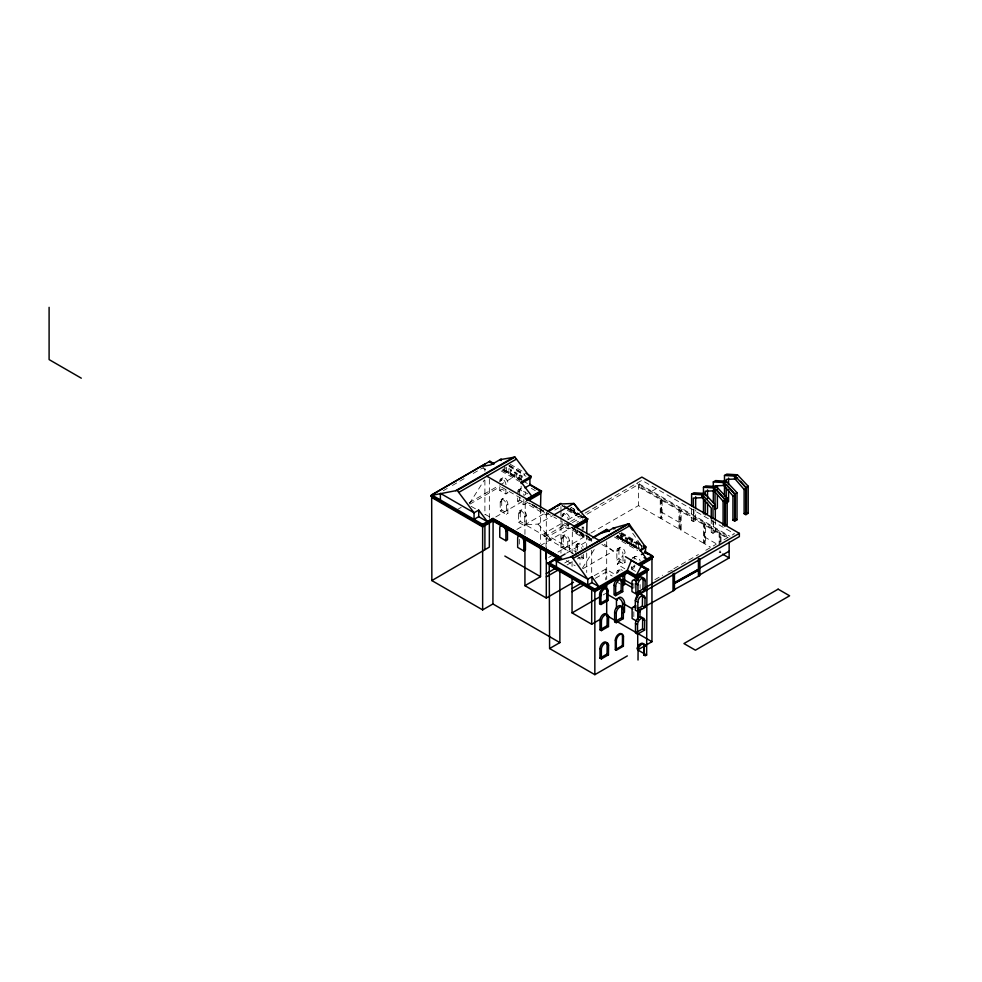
<?xml version="1.0" encoding="UTF-8"?>
<svg xmlns="http://www.w3.org/2000/svg" width="982" height="982" viewBox="0 0 982 982"><rect width="100%" height="100%" fill="white"/><g stroke="black" fill="none" stroke-linecap="round" stroke-linejoin="round"><path stroke-width="0.74" stroke-dasharray="4.91 3.68" d="M524.928 534.38L525.272 501.36M572.052 553.934L572.396 528.562L591.692 539.707M469.396 503.631L484.408 479.928M582.412 568.21L595.841 546.999M624.81 568.799L617.248 564.208L623.005 555.198M443.312 490.693L447.215 488.435M452.42 485.439L466.708 477.191M473.214 473.434L483.61 467.432M520.043 479.253L519.22 479.719L519.22 475.337L520.043 474.858L520.043 479.253L504.552 470.304L503.729 470.771L503.729 466.548M508.283 469.224L509.142 468.721L511.401 470.034L511.401 474.257L510.542 474.748L510.542 470.525L508.283 469.224L508.283 473.447L509.142 472.956L509.142 468.721M510.542 470.525L511.401 470.034M500.648 479.069L502.809 477.817M501.9 479.805L499.752 481.057A4.345 2.504 60 0 1 502.821 479.277A4.345 2.504 60 0 1 505.902 484.605L508.05 483.365A4.345 2.504 60 0 0 504.981 478.038A4.345 2.504 60 0 0 501.9 479.805L499.752 481.72M514.163 472.526L514.949 472.072L517.035 473.287L517.035 477.51L516.25 477.964L516.25 473.741L514.163 472.526L514.163 476.761M516.25 473.741L517.035 473.287M457.219 509.633L461.196 507.338M469.138 502.747L498.267 485.93M499.593 485.169L514.949 476.307L514.949 472.072M469.924 504.11L500.427 486.495M519.22 475.337L521.282 476.528L522.105 476.049L522.105 478.971M499.752 490.399L501.9 489.159L508.05 492.706L505.902 493.946L499.752 490.399L499.752 486.065M501.115 499.543L502.612 498.684M518.57 489.908L520.583 488.741M500.206 501.544L501.716 500.673A4.345 2.504 60 0 1 504.785 498.893A4.345 2.504 60 0 1 507.866 504.22L507.866 513.574L506.356 514.433L500.206 510.885L500.206 501.544A4.345 2.504 60 0 1 503.287 499.764A4.345 2.504 60 0 1 506.356 505.092L506.356 514.433M517.674 491.896L519.687 490.742A4.345 2.504 60 0 1 522.755 488.962M500.206 502.207L501.716 501.336M517.674 492.571L519.687 491.405M506.356 505.092L507.866 504.22M523.811 495.456L525.836 494.29A4.345 2.504 60 0 0 523.553 489.539M500.206 510.885L501.716 510.014L507.866 513.574M517.674 501.25L519.687 500.083L525.836 503.631L523.811 504.797L517.674 501.25L517.674 495.468M495.75 516.937L523.602 500.869M519.515 510.996L521.16 510.051M518.619 512.985L520.251 512.039A4.345 2.504 60 0 1 523.332 510.259A4.345 2.504 60 0 1 526.401 515.587L526.401 524.94L524.769 525.886L518.619 522.338L518.619 512.985A4.345 2.504 60 0 1 521.688 511.217A4.345 2.504 60 0 1 524.769 516.532L524.769 525.886M518.619 513.66L520.251 512.714M524.769 516.532L526.401 515.587M518.619 522.338L520.251 521.381L526.401 524.94M516.851 529.433L546.299 512.432M548.742 513.623L546.299 515.034L524.928 502.686M554.855 510.088L558.513 507.976M538.075 524.093L550.951 539.486L525.198 524.621L538.075 524.093L552.645 515.673M562.932 514.077L564.368 513.255M574.679 512.8L574.679 509.449L570.542 507.62L570.542 510.971L571.806 510.235M563.472 515.243L562.035 516.741L563.472 515.243A4.345 2.504 60 0 1 566.54 513.463A4.345 2.504 60 0 1 569.621 518.791M570.542 510.971L574.2 513.083L575.464 512.346M573.451 553.664L544.151 536.749L544.151 533.496L562.637 522.817M567.927 519.773L579.81 512.911M562.035 525.419L563.472 524.584L569.621 528.132L568.185 528.967L562.035 525.419L562.035 521.074M544.151 536.749L569.253 522.264M570.567 521.503L583.774 513.881M585.1 513.107L641.872 480.333L734.401 533.754L732.179 535.043M571.131 523.345L546.029 537.841L546.029 546.9M572.445 522.584L585.653 514.961M586.978 514.2L639.307 483.979L729.957 536.319M576.974 522.228L578.447 521.381M727.343 537.277L639.307 486.446L638.496 486.925L726.533 537.743M540.223 545.685L572.052 527.309L590.452 538.05M562.514 536.037L564.122 535.116M561.618 538.026L563.226 537.105A4.345 2.504 60 0 1 566.295 535.325A4.345 2.504 60 0 1 569.364 540.652L569.364 549.994L567.768 550.927L561.618 547.379L561.618 538.026A4.345 2.504 60 0 1 564.687 536.258A4.345 2.504 60 0 1 567.768 541.573L567.768 550.927M561.618 538.701L563.226 537.768M582.216 531.765L582.216 527.764L583.689 526.917A4.345 2.504 60 0 0 583.283 524.904M576.078 530.673L576.078 533.557L577.539 532.71L583.689 536.258L583.689 530.918M651.852 491.221L656.283 488.655M567.768 541.573L569.364 540.652M561.618 547.379L563.226 546.446L569.364 549.994M576.078 533.557L582.216 537.105L583.689 536.258M548.68 557.445L551.319 555.922M557.923 552.105L589.617 533.803M590.943 533.042L638.496 505.595L660.248 518.152L662.114 517.968L662.114 499.298L661.34 498.844L660.248 499.482L660.248 518.152M576.815 544.323L578.312 543.451M575.906 554.216L575.906 546.311L577.416 545.44A4.345 2.504 60 0 1 579.687 543.328A4.345 2.504 60 0 1 583.148 546.986M575.906 546.986L577.416 546.115M566.491 553.197L591.692 538.639M662.114 499.298L661.021 499.924L661.021 518.594L678.955 528.954L681.164 529.2L681.164 510.53L680.268 511.045L680.268 529.715L703.431 543.083L705.579 542.788L705.579 524.118L703.431 524.413L703.431 543.083M572.052 529.899L591.692 541.242L594.196 539.793M564.76 562.968L569.842 560.035M567.031 564.92L572.211 561.925M577.391 558.93L579.981 557.445L579.981 564.994M620.538 535.386L621.594 534.773L621.594 538.59L620.538 539.204L620.538 535.386L622.576 536.565L623.644 535.951L623.644 539.769L622.576 540.382L620.538 539.204M638.398 549.355L638.398 545.01L639.319 544.47L639.319 548.815L617.334 536.135L616.279 536.737L618.255 537.878L619.311 537.264L619.311 533.582M575.906 555.665L582.056 559.212L583.566 558.341L583.566 554.339M625.313 538.026L626.27 537.473L626.27 541.291L625.313 541.843L625.313 538.026L627.351 539.204L628.308 538.652L628.308 542.469L627.351 543.021L627.351 539.204M661.021 518.594L662.114 517.968M629.413 539.965L630.223 539.486L632.408 540.751L632.408 544.838L631.598 545.305L631.598 541.229L629.413 539.965L629.413 544.04L630.223 543.574L630.223 539.486M582.952 568.688L613.455 551.074L604.347 544.2M617.752 548.68L619.838 547.477M631.598 541.229L632.408 540.751M623.005 563.57L616.856 560.022L616.856 550.669L618.942 549.466A4.345 2.504 60 0 1 622.011 547.686A4.345 2.504 60 0 1 625.092 553.013L623.005 554.216L623.005 563.57L625.092 562.367L625.092 559.691L617.248 564.208M616.856 551.344L618.942 550.141M633.795 542.481L634.716 541.954L636.974 543.255L636.974 547.465L636.041 547.993L636.041 543.783L633.795 542.481L633.795 546.692L634.716 546.164L634.716 541.954M636.041 543.783L636.974 543.255M679.851 521.688L678.955 522.191L661.021 511.843M616.856 560.022L618.942 558.819L625.092 562.367M641.639 550.165L641.639 545.82L640.718 546.348L638.398 545.01M594.319 575.636L605.734 569.044L614.707 574.237M691.61 508.86L691.61 520.644L693.93 519.306L695.673 520.313L695.673 510.002M691.61 520.644L693.353 521.651L695.673 520.313M595.374 578.288L605.734 572.31L612.179 576.029M680.268 529.715L681.164 529.2M632.69 557.899L635.047 556.536M617.678 570.616L619.384 569.634M618.488 571.622L616.782 573.279L618.488 571.622A4.345 2.504 60 0 1 622.355 570.432M705.579 524.118L704.241 524.879L704.241 543.562L710.452 547.134M631.23 568.075L635.121 565.828M631.794 566.344L631.794 569.229L634.151 567.866L636.606 569.29M711.25 518.705L711.25 532.318L713.57 530.98L715.313 531.986L715.313 521.442M603.144 594.945L605.734 593.447M711.25 532.318L712.993 533.324L715.313 531.986M704.241 543.562L705.579 542.788M654.884 579.662L662.678 575.157M667.883 572.162L673.664 569.499M673.873 568.701L698.423 554.535M705.776 550.288L716.16 544.286M723.955 539.793L729.147 536.798L636.618 483.377M719.131 552.154L720.984 552.068L719.99 552.645L719.99 547.244M501.716 487.232L522.35 499.028M532.477 504.809L543.783 511.266M546.299 512.714L556.61 518.594M564.331 523.013L589.077 537.142M601.929 544.494L613.455 551.074M471.164 506.344L476.282 509.265M485.243 514.384L492.915 518.766M566.27 560.673L575.219 565.792M704.241 536.798L716.651 543.954M510.247 464.277L523.271 471.802M508.946 465.051L524.572 474.073M509.032 465.628L524.597 474.613M509.081 466.475L526.021 476.245M621.471 532.6L639.871 543.23M520.043 474.858L522.105 476.049M621.201 533.41L640.583 544.605M620.833 533.631L641.492 545.562M639.319 544.47L641.639 545.82M619.728 533.607L642.068 546.508L639.515 542.886M574.679 509.449L571.021 507.338L571.021 510.689M503.115 468.88L521.675 479.597M525.149 482.187L527.322 483.451M503.115 469.592L521.675 480.308M617.15 535.436L639.38 548.263M502.821 469.691L519.969 479.597M569.879 508.541L578.815 513.684M502.821 470.243L519.969 480.149M617.15 536.147L639.38 548.975M502.686 470.292L519.809 480.173M563.975 505.718L580.141 515.047L566.062 507.043M617.101 536.393L637.919 548.41M566.221 507.412L583.308 517.281M561.888 505.423L564.908 507.203M565.804 507.682L583.308 517.833M562.269 505.791L564.871 507.301M566.172 508.05L583.136 517.845M501.164 470.943L519.539 481.548M531.36 488.373L535.288 490.644M614.45 537.056L637.723 550.497M567.4 510.284L582.854 519.208M527.788 493.848L521.147 490.018L521.147 486.151M482.997 468.267L485.648 469.801M532.318 504.478L543.758 511.082M529.384 503.066L543.697 511.327M590.428 538.308L572.604 528.562M525.48 501.36L546.299 513.5M631.794 569.229L635.477 571.364M544.151 533.496L576.004 551.884M581.098 556.917L583.566 558.341M616.782 581.958L620.464 584.094M632.715 533.251L638.668 541.683M720.984 542.015L720.984 533.398L719.99 533.975L719.99 544.396M720.125 541.524L720.125 532.907L719.131 533.471L719.131 545.391M713.57 521.908L713.57 530.98M712.993 519.773L712.993 533.324M704.757 523.639L704.757 542.31M693.93 508.995L693.93 519.306M693.353 509.867L693.353 521.651M679.851 528.439L679.851 509.768L678.955 510.284L678.955 528.954M661.34 498.844L661.34 517.514M640.117 584.621L640.117 588.623M639.307 483.979L639.307 486.446M638.496 484.457L638.496 505.595M634.151 559.2L634.151 558.525A4.345 2.504 60 0 1 636.827 556.548A4.345 2.504 60 0 1 640.19 561.09M634.151 564.981L634.151 567.866M633.967 583.185L633.967 590.415M633.82 611.7L633.82 617.482M622.576 536.565L622.576 540.382M618.942 549.466L618.942 558.819M618.255 535.423L618.255 537.878M606.692 541.634L606.692 579.355M605.734 569.044L605.734 579.859M591.692 539.044L591.692 541.242M591.692 550.288L591.692 575.943M586.708 534.957L586.708 546.974M586.708 552.989L586.708 572.518M583.689 526.917L583.689 529.58M582.216 533.103L582.216 537.105M582.056 555.198L582.056 559.212M577.539 529.826L577.539 532.71M577.416 545.44L577.416 553.345M574.2 509.719L574.2 513.083M572.052 561.446L572.052 568.959M568.185 523.627L568.185 528.967M563.226 537.105L563.226 546.446M560.955 506.565L560.955 509.572M560.955 511.07L560.955 515.587M560.955 517.084L560.955 553.148M546.299 512.825L546.299 548.079M540.542 508.762L540.542 543.476M523.811 499.457L523.811 504.797M521.282 476.528L521.282 479.449M520.251 512.039L520.251 521.381M519.687 490.742L519.687 495.75M519.687 497.187L519.687 500.083M519.306 539.216L519.306 546.446M506.467 467.187L506.467 471.409L505.656 471.888L505.656 467.653M505.902 489.944L505.902 493.946M504.552 466.082L504.552 470.304M501.716 500.673L501.716 510.014M489.343 479.204L489.343 518.435M484.899 468.193L484.899 471.213M484.899 480.259L484.899 514.961M616.782 572.616A4.345 2.504 60 0 1 621.385 572.199M616.856 550.669A4.345 2.504 60 0 1 619.924 548.889A4.345 2.504 60 0 1 623.005 554.216M632.199 558.353A4.345 2.504 60 0 1 635.268 558.377A4.345 2.504 60 0 1 637.834 562.453M517.772 491.037A4.345 2.504 60 0 1 520.742 490.128A4.345 2.504 60 0 1 523.713 494.474M582.117 526.782A4.345 2.504 60 0 1 582.216 527.764M562.035 516.066A4.345 2.504 60 0 1 565.104 514.298A4.345 2.504 60 0 1 568.185 519.613M575.906 546.311A4.345 2.504 60 0 1 578.582 544.335A4.345 2.504 60 0 1 581.958 548.889M637.919 548.95L615.8 536.184L637.846 549.036"/><path stroke-width="1.47" d="M599.621 603.758L606.692 599.671L606.802 590.145A5.07 2.934 -60 0 0 603.206 588.071A5.07 2.934 -60 0 0 599.621 594.282L599.621 603.758L600.959 604.519L608.03 600.444L608.128 590.918A5.07 2.934 -60 0 0 604.544 588.844A5.07 2.934 -60 0 0 600.959 595.055L600.959 604.519M599.99 629.781L607.06 625.706L607.158 616.18A5.07 2.934 -60 0 0 603.574 614.106A5.07 2.934 -60 0 0 599.99 620.317L599.99 629.781L601.414 630.616L608.484 626.528L608.595 617.003A5.07 2.934 -60 0 0 605.01 614.941A5.07 2.934 -60 0 0 601.414 621.152L601.414 630.616M599.965 658.1L607.036 654.024L607.146 644.499A5.07 2.934 -60 0 0 603.549 642.424A5.07 2.934 -60 0 0 599.965 648.636L599.965 658.1L601.365 658.91L608.435 654.822L608.545 645.309A5.07 2.934 -60 0 0 604.949 643.235A5.07 2.934 -60 0 0 601.365 649.446L601.365 658.91M615.235 594.085L621.127 590.685L621.238 581.16A5.07 2.934 -60 0 0 617.641 579.085A5.07 2.934 -60 0 0 614.057 585.297L614.057 594.761L615.665 595.693L622.735 591.606L622.833 582.081A5.07 2.934 -60 0 0 619.249 580.018A5.07 2.934 -60 0 0 615.665 586.229L615.665 595.693M614.634 621.766L621.704 617.69L621.802 608.165A5.07 2.934 -60 0 0 618.218 606.09A5.07 2.934 -60 0 0 614.634 612.302L614.634 621.766L616.242 622.698L623.312 618.611L623.41 609.086A5.07 2.934 -60 0 0 619.826 607.011A5.07 2.934 -60 0 0 616.242 613.222L616.242 622.698M615.321 649.679L622.392 645.604L622.49 636.078A5.07 2.934 -60 0 0 618.905 634.004A5.07 2.934 -60 0 0 615.321 640.215L615.321 649.679L616.303 650.256L623.374 646.181L623.484 636.655A5.07 2.934 -60 0 0 619.888 634.581A5.07 2.934 -60 0 0 616.303 640.792L616.303 650.256M637.686 608.754L642.4 606.029L642.498 596.504A5.07 2.934 -60 0 0 638.914 594.429A5.07 2.934 -60 0 0 635.329 600.64L635.329 610.104L637.858 611.565L644.928 607.49L645.027 597.964A5.07 2.934 -60 0 0 641.442 595.89A5.07 2.934 -60 0 0 637.858 602.101L637.858 611.565M636.667 632.298L642.559 628.897L642.658 619.372A5.07 2.934 -60 0 0 639.073 617.297A5.07 2.934 -60 0 0 635.489 623.509L635.489 632.973L637.539 634.163L644.609 630.076L644.708 620.55A5.07 2.934 -60 0 0 641.123 618.476A5.07 2.934 -60 0 0 637.539 624.687L637.539 634.163M635.894 593.067L642.964 588.991L643.075 579.466A5.07 2.934 -60 0 0 639.478 577.391A5.07 2.934 -60 0 0 635.894 583.603L635.894 593.067L637.944 594.257L645.014 590.17L645.125 580.644A5.07 2.934 -60 0 0 641.528 578.57A5.07 2.934 -60 0 0 637.944 584.781L637.944 594.257M645.088 655.866L646.635 655.055L646.978 570.775L636.238 576.974L627.326 571.831L594.846 590.587L549.245 564.257L549.589 648.537L594.846 674.671L627.326 655.915M638.079 649.998L638.018 660.039M640.313 565.423L651.95 558.709L652.122 557.273M651.95 558.709L652.907 556.671L645.37 552.314L641.43 554.597M559.863 571.684L559.863 642.609L492.915 603.955L493.099 518.471L487.465 521.724L478.713 516.667L474.06 519.355L474.06 512.788L457.219 490.411L430.889 495.529L482.641 526.082L492.915 520.067M540.542 507.252L540.886 492.35M586.708 533.459L587.052 520.104L574.838 527.162M431.847 494.977L484.899 464.093M492.915 603.955L482.641 609.896L431.847 580.571L489.343 547.109L489.343 522.964M645.37 547.796L640.117 550.841L640.117 549.871L645.751 546.618L645.37 552.314M493.836 463.529L489.858 461.233L431.626 494.854L482.641 524.302L492.915 518.373L559.863 557.015L557.948 557.015L547.674 563.545L594.846 590.857L627.326 572.101M489.613 462.08L493.836 464.24M430.889 496.131L482.641 525.8L492.915 519.871L558.218 557.567M455.709 490.681L513.439 457.354M457.219 490.411L514.949 457.084L529.924 476.982M458.729 492.424L516.458 459.097M521.147 482.052L531.09 476.307L531.09 477.841L521.147 483.574L521.147 482.052L531.765 496.156M487.465 521.724L478.713 510.1L474.06 512.788L440.378 493.332L440.378 499.899M524.904 487.845L529.924 484.948L540.542 491.086L526.07 499.445M527.26 499.347L541.573 491.086L527.26 500.059M492.915 519.429L482.641 525.407L430.889 495.529M526.782 500.059L541.094 491.798L526.782 500.611M528.832 500.439L540.542 493.676M507.473 530.489L507.473 539.842L505.902 540.738L505.902 531.397L507.473 530.489A4.345 2.504 60 0 0 506.577 527.457M547.526 511.143L560.955 503.385L547.526 511.732M548.742 511.143L554.855 507.62M557.297 506.209L559.74 504.797M553.971 514.912L573.844 503.447L586.708 518.84L573.279 526.597M525.444 540.64L525.444 549.994L523.811 550.939L523.811 541.585L525.444 540.64A4.345 2.504 60 0 0 525.039 538.627M581.135 512.15L641.872 477.08L739.36 533.361L739.36 536.614L641.639 593.03L639.159 591.606M574.298 526.597L587.739 518.84L575.526 526.61M575.047 526.61L587.261 519.552L575.047 527.162M575.722 527.788L586.708 521.442M592.944 537.326L606.692 529.396L609.306 530.906M547.674 563.545L557.948 557.015M594.846 590.783L627.326 572.027L636.238 577.256L648.55 569.474L636.238 576.581L627.326 571.389L594.846 590.194L547.674 562.956L549.589 562.956L565.166 553.958M592.907 537.94L606.692 529.985L609.245 531.458M614.904 528.807L613.455 527.972L607.784 531.25L601.401 533.042M570.652 557.052L627.793 524.069M556.426 566.909L556.389 561.053L571.843 556.72L628.983 523.725L645.37 546.839L643.431 545.722M524.928 538.909L524.928 585.677L540.542 576.667L540.542 547.993M546.299 573.623L556.07 567.989M573.071 558.451L630.211 525.468M546.299 576.888L557.96 570.149M691.61 494.142L693.93 492.792L704.045 493.418L701.725 494.756L691.61 494.142L691.61 505.914M703.468 487.281L705.788 485.93L715.903 486.544L713.583 487.894L703.468 487.281L703.468 493.16M713.313 481.929L715.633 480.591L725.747 481.205L723.427 482.543L713.313 481.929L713.313 486.348M724.483 475.484L726.815 474.134L736.93 474.748L734.61 476.098L724.483 475.484L724.483 481.364M711.25 518.705L711.25 508.124L702.376 497.825L702.376 494.916L704.695 493.578L715.313 504.883L715.313 519.944M714.233 490.951L714.233 488.054L716.553 486.716L727.171 498.021L727.171 525.112L725.428 524.106L725.428 499.912L716.553 489.613L714.233 490.951L723.108 501.262L723.108 525.456M724.078 482.714L726.398 481.376L737.016 492.682L737.016 519.773L734.683 521.123L732.953 520.116L732.953 495.922L724.078 485.611L724.078 482.714L734.683 494.02L734.683 521.123M735.248 476.258L737.58 474.92L748.186 486.225L748.186 513.328L745.866 514.666L744.123 513.66L744.123 489.466L735.248 479.167L735.248 476.258L745.866 487.563L745.866 514.666M726.226 482.371L726.226 479.425L734.61 479.032L736.93 477.694M724.078 485.611L726.398 484.273L735.273 494.572L735.273 518.766L732.953 520.116M735.248 479.167L737.58 477.817M524.928 585.677L546.299 598.026L573.513 582.314M712.993 518.275L712.993 506.221L715.313 504.883M724.851 526.462L724.851 499.359L727.171 498.021M734.683 494.02L737.016 492.682M745.866 487.563L748.186 486.225M571.843 556.72L587.764 579.171L587.764 585.039L591.937 582.633L598.971 586.696L591.937 576.765L587.764 579.171L556.389 561.053L561.643 558.022L554.805 559.936L557.089 561.25M572.052 588.5L581.823 582.854M723.108 501.262L725.428 499.912M732.953 495.922L735.273 494.572M744.123 489.466L746.443 488.115L740.538 481.254M572.052 591.753L583.713 585.027M724.483 499.04L724.483 501.986L726.226 502.993L728.558 501.642L728.558 489.871M549.589 562.956L594.846 589.09L627.326 570.333L631.377 560.292L625.399 556.659M648.55 570.063L631.377 560.292L637.723 564.331L652.465 555.812L652.22 557.224M652.907 556.671L639.638 564.331L648.55 569.474L646.635 569.474L636.238 575.477L627.326 570.333L627.326 572.923L594.846 591.68L549.589 565.546M640.62 564.147L652.122 557.518M639.638 564.92L652.907 557.26M641.062 564.171L652.355 557.653M624.638 575.17L624.638 584.523L622.932 585.505L622.932 576.164L624.638 575.17A4.345 2.504 60 0 0 624.527 574.2M572.052 577.981L572.052 612.891L600.554 596.43M744.123 513.66L746.443 512.322L748.186 513.328M627.326 572.923L636.238 578.067L646.635 572.064M644.278 588.255L739.36 533.361M622.613 608.005L622.613 604.004L624.491 602.923A4.345 2.504 60 0 0 621.815 597.854A4.345 2.504 60 0 0 618.451 598.517M549.589 648.537L559.863 642.609M572.052 612.891L591.692 624.233L600.444 619.176M673.873 582.854L699 569.008L674.45 583.185L673.873 574.36M699.282 568.406L729.147 551.172M622.613 613.345L624.491 612.265L624.491 602.923M673.873 583.738L699 569.891L673.873 583.738L674.45 590.182L674.45 573.279M639.282 609.81L641.884 608.312M644.487 606.802L674.45 590.182M673.873 589.838L699.871 575.501L699.871 558.893M699.282 559.777L699.282 575.17L729.147 557.923L729.147 542.236M638.263 619.347L638.263 612.67L639.969 611.688A4.345 2.504 60 0 0 639.871 610.706M637.723 633.316L637.723 649.912L651.95 641.7L651.95 556.119M613.075 528.193L628.983 523.725L628.983 525.235L632.383 530.047M499.961 459.686L514.949 457.084M480.333 466.732L490.951 464.891L501.127 459.011L501.127 460.533M715.056 485.881L723.427 485.489L723.427 482.543M560.955 503.975L573.844 503.447L578.41 510.026M486.777 476.184L599.793 540.763M494.228 519.527L503.422 524.769M506.049 526.266L559.863 557.015M735.273 518.766L737.016 519.773M722.605 554.155L729.147 557.923M525.873 473.299L531.09 476.307M643.811 545.501L645.751 546.618M643.161 546.09L645.751 547.588M529.629 484.2L541.573 491.086M489.343 461.528L493.332 463.823M534.945 487.968L537.596 489.502M644.622 551.283L652.465 555.812M583.909 516.63L587.739 518.84M645.923 552.756L648.537 554.265M645.714 552.915L648.316 554.413M585.186 518.079L587.739 519.552M644.057 557.629L646.684 559.151L640.117 549.871M637.723 564.331L646.635 569.474L641.307 566.025L636.238 575.477L636.238 578.067M643.075 579.466L645.125 580.644M635.894 583.603L637.944 584.781M642.964 588.991L645.014 590.17M623.68 579.417L632.666 584.597M621.238 581.16L622.833 582.081M623.791 582.731L632.813 587.936M642.498 596.504L645.027 597.964M638.104 595.129L631.954 591.581L631.954 582.228A4.345 2.504 60 0 1 636.569 581.823M614.057 585.297L615.665 586.229M621.127 590.685L622.735 591.606M635.329 600.64L637.858 602.101M492.915 519.478L559.04 557.616M642.4 606.029L644.928 607.49M492.915 520.141L557.727 557.555M557.236 558.095L492.915 520.963L482.641 526.904L431.626 497.444M606.802 590.145L608.128 590.918M607.023 594.184L617.347 600.149M623.791 603.869L632.813 609.073M599.621 594.282L600.959 595.055M642.658 619.372L644.708 620.55M505.902 540.738L499.764 537.191L499.764 527.85A4.345 2.504 60 0 1 502.833 526.07A4.345 2.504 60 0 1 505.902 531.397M523.811 550.939L517.661 547.391L517.661 538.038A4.345 2.504 60 0 1 520.73 536.27M621.802 608.165L623.41 609.086M606.692 599.671L608.03 600.444M637.036 621.311L632.113 618.476L632.113 609.122A4.345 2.504 60 0 1 635.98 607.932M635.489 623.509L637.539 624.687M614.634 612.302L616.242 613.222M642.559 628.897L644.609 630.076M621.704 617.69L623.312 618.611M504.846 556.058L540.542 576.667M607.981 616.315L651.95 641.7M607.158 616.18L608.595 617.003M645.064 645.432L643.947 644.781A5.07 2.934 -60 0 0 640.473 643.713A5.07 2.934 -60 0 0 637.011 648.783L638.14 649.433A5.07 2.934 -60 0 1 641.602 644.364A5.07 2.934 -60 0 1 645.064 645.432L645.186 646.426M599.99 620.317L601.414 621.152M607.06 625.706L608.484 626.528M622.49 636.078L623.484 636.655M637.723 649.912L646.635 655.055M615.321 640.215L616.303 640.792M622.392 645.604L623.374 646.181M607.146 644.499L608.545 645.309M599.965 648.636L601.365 649.446M607.036 654.024L608.435 654.822M81.297 378.18L49.1 359.584L49.1 307.329M714.233 488.054L724.851 499.359M702.376 494.916L712.993 506.221M431.675 496.389L431.847 580.571M746.443 488.115L746.443 512.322M734.61 476.098L734.61 479.032M728.558 478.087L728.558 483.979M726.226 488.263L726.226 502.993M724.483 485.783L724.483 496.094M717.376 486.016L717.376 488.962M717.376 494.842L717.376 508.099L715.056 509.449L715.056 490.3M713.583 487.894L713.583 490.828L705.211 491.221L705.211 495.64M713.313 490.767L713.313 502.551M707.531 489.883L707.531 498.721M707.531 503.14L707.531 513.439L705.211 514.789L705.211 500.059M703.468 497.579L703.468 513.782M701.725 494.756L701.725 497.69L693.353 498.083L693.353 506.921M699 559.114L699 576.004M698.423 558.77L698.423 568.676M698.423 569.56L698.423 575.673M695.673 496.745L695.673 508.529M673.664 574.028L673.664 590.624M673.087 573.684L673.087 590.292M647.457 570.063L647.457 570.775M640.117 591.299L640.117 593.963M639.969 611.688L639.969 617.027M637.723 577.477L637.723 580.497M637.723 592.576L637.723 597.093M637.723 610.681L637.723 619.728M636.68 593.189L636.68 599.229M616.782 577.625L616.782 580.509M616.463 608.349L616.463 600.456A4.345 2.504 60 0 1 619.532 598.676A4.345 2.504 60 0 1 622.613 604.004M613.455 527.972L613.455 528.942M606.692 529.396L606.692 530.108M606.692 583.885L606.692 589.912M606.692 600.481L606.692 615.567M605.734 584.388L605.734 588.918M594.846 589.09L594.846 674.671M591.937 576.765L591.937 582.633M591.692 589.519L591.692 624.233M548.766 563.545L548.766 564.257M546.299 551.086L546.299 598.026M546.029 549.92L546.029 558.979M529.924 478.504L529.924 484.948M489.858 461.233L489.858 461.933M484.899 525.53L484.899 549.675M482.641 524.302L482.641 609.896M478.713 510.1L478.713 516.667M634.384 579.527A4.345 2.504 60 0 1 637.834 579.871M633.93 607.281A4.345 2.504 60 0 1 636.103 606.029M637.846 610.657A4.345 2.504 60 0 1 638.263 612.67M622.821 575.182A4.345 2.504 60 0 1 622.932 576.164M521.528 536.847A4.345 2.504 60 0 1 523.811 541.585M644.278 644.585L643.701 655.362L644.278 644.585M778.137 589.163L683.938 643.554L695.416 650.182L789.614 595.792L778.137 589.163"/></g></svg>
